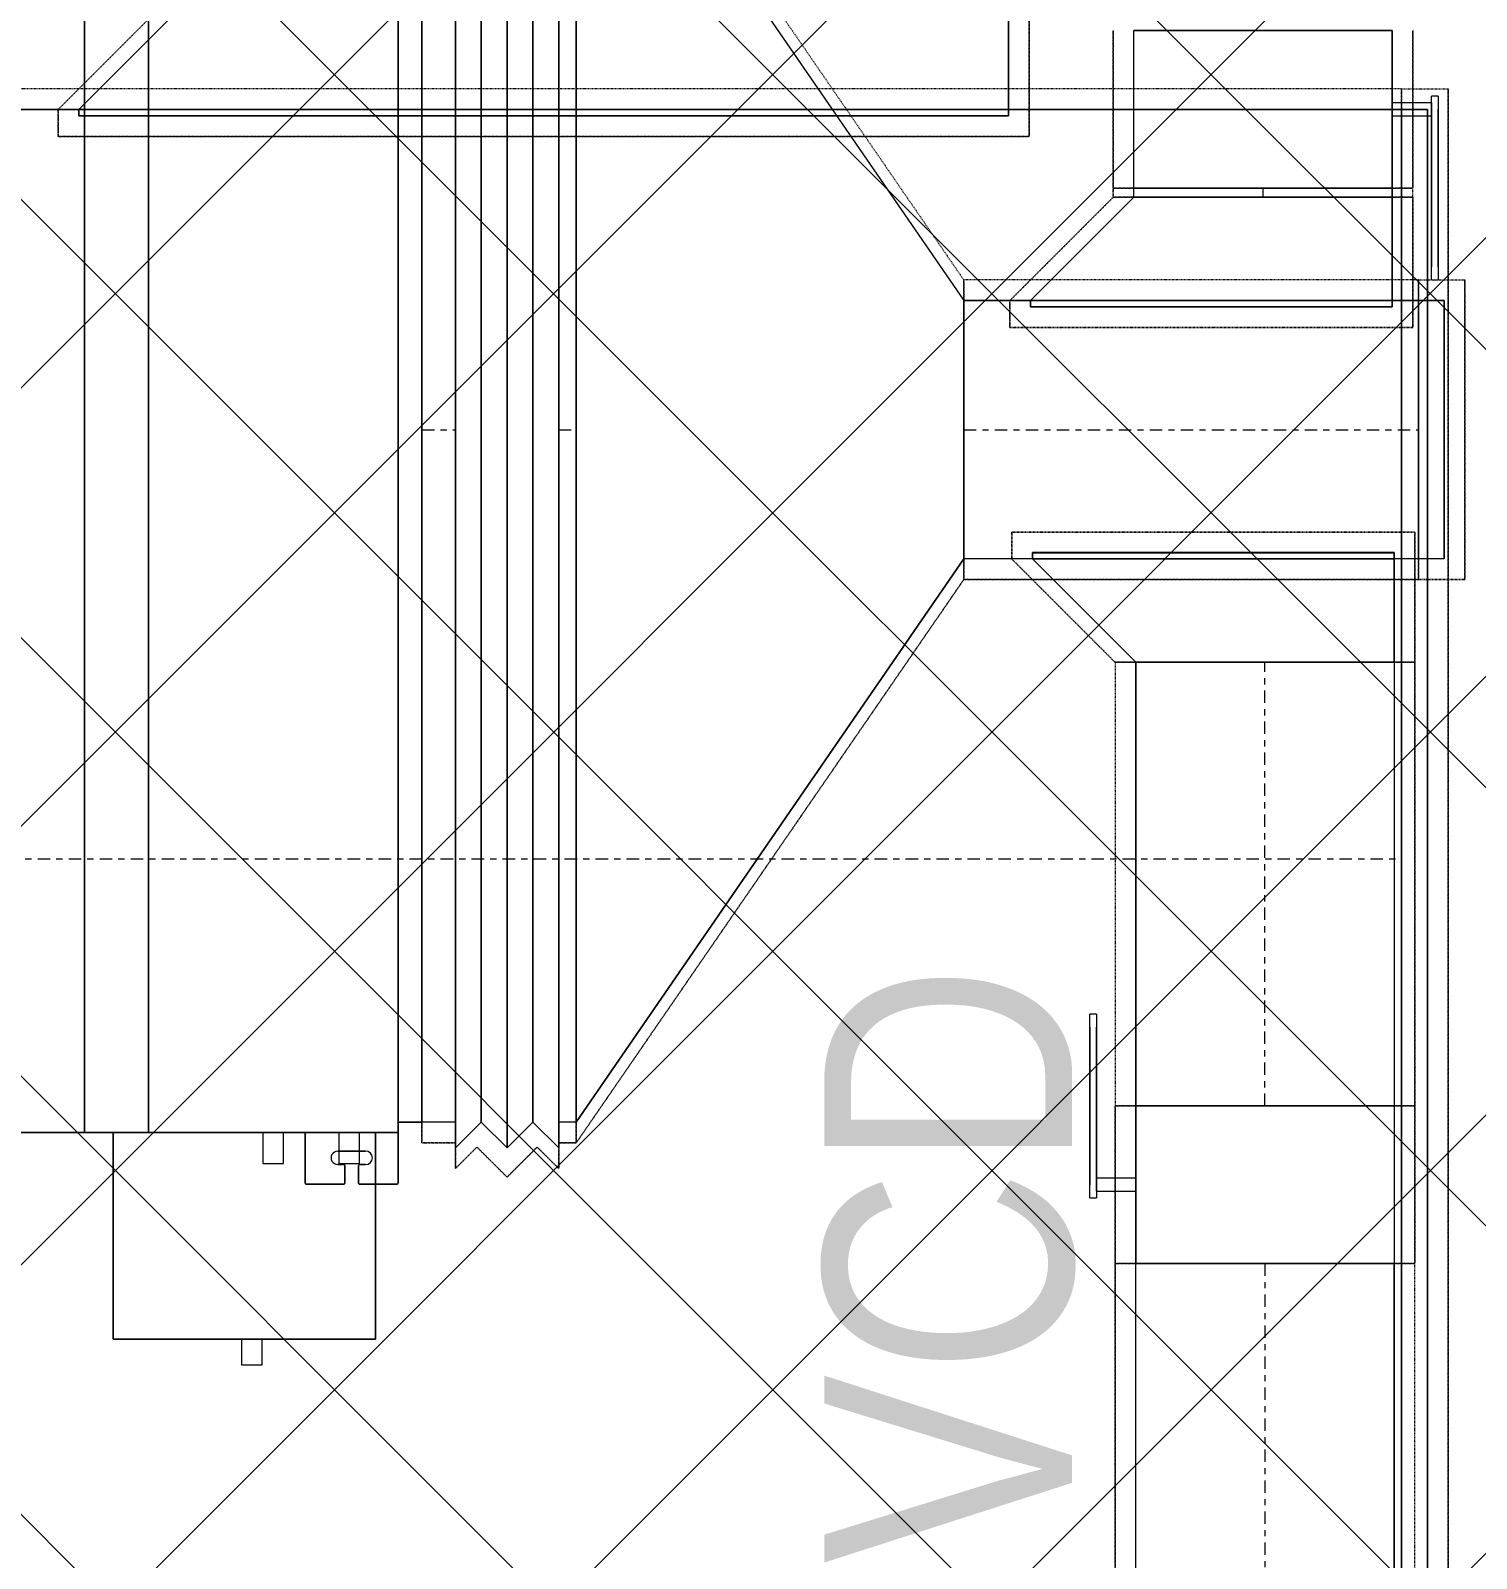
# Model space of a CAD drawing. Header units: inches. Extents: x -83664 to 20107, y -47222 to 19398.
# Drawn here: x -48442 to -47043, y -13470 to -11992 of the extents above; entities that cross this region are included whole.
import ezdxf

# ---------------------------------------------------------------- set-up
doc = ezdxf.new("R2010")
doc.units = ezdxf.units.IN
doc.header["$MEASUREMENT"] = 0
doc.linetypes.add('Center', pattern=[29.999999, 12, -6, 6, -6])
doc.linetypes.add('Hidden 0_50', pattern=[1.0584, 0.5292, -0.5292])
for name, color, linetype, lineweight in [('A-DETL-GENF', 7, 'Continuous', 9), ('G-ANNO-TEXT', 7, 'Continuous', 9), ('M-EQPM', 7, 'Continuous', 18), ('M-HVAC-DUCT-CNTR', 7, 'Center', 9)]:
    doc.layers.add(name, color=color, linetype=linetype, lineweight=lineweight)
doc.layers.add('M-HVAC-DUCT', color=7, linetype='Continuous', lineweight=9, true_color=0xffe97f)
doc.styles.add('Arial Narrow_21', font='ARIALN.TTF', dxfattribs={"height": 240})

# ---------------------------------------------------------------- blocks, each defined once
blk = doc.blocks.new('M_Rec Tap - Beveled - Standard-8295944-FIRST FLOOR AC CONDITIONING LAYOUT - PART A')
at = {"layer": 'M-HVAC-DUCT', "color": 6, "true_color": 0xff00ff}
for p, q in [((100, 400), (-6.096, 400)), ((-6.096, 400), (100, 400)), ((-6.096, 400), (-6.096, -500)), ((-6.096, -500), (-6.096, 400)), ((100, 400), (100, -400)), ((100, -400), (100, 400)), ((0, -500), (100, -400)), ((0, -500), (100, -400)), ((-6.096, -500), (0, -500)), ((0, -500), (-6.096, -500))]:
    blk.add_line(p, q, dxfattribs=at)
blk = doc.blocks.new('FCU-03-4R-M - FCU-1F-06-04 BB-8296097-FIRST FLOOR AC CONDITIONING LAYOUT - PART A')
at = {"layer": 'M-EQPM'}
for p, q in [((-680, 279), (-680, 24.5)), ((-680, 24.5), (-680, 279)), ((-680, 24.5), (-680, -279)), ((680, 24.5), (-680, 24.5)), ((-680, 24.5), (680, 24.5)), ((-680, -279), (-680, 24.5)), ((-680, 24.5), (680, 24.5)), ((680, 24.5), (-680, 24.5)), ((-680, -3.2), (-880, -3.2)), ((-880, -3.2), (-880, -257.2)), ((-880, -257.2), (-880, -3.2)), ((-880, -3.2), (-680, -3.2)), ((-680, -37.2), (-680, -3.2)), ((-680, -3.2), (-680, -37.2)), ((680, -37.2), (-680, -37.2)), ((-680, -37.2), (680, -37.2)), ((-880, -127.2), (-905, -127.2)), ((-905, -127.2), (-905, -147.2)), ((-905, -127.2), (-905, -147.2)), ((-880, -147.2), (-880, -127.2)), ((-880, -147.2), (-880, -127.2)), ((-905, -147.2), (-880, -147.2)), ((-680, -147.9), (-710, -147.9)), ((-710, -147.9), (-710, -167.9)), ((-710, -147.9), (-710, -167.9)), ((-680, -167.9), (-680, -147.9)), ((-680, -167.9), (-680, -147.9)), ((-710, -167.9), (-680, -167.9)), ((-730.1, -226.5), (-730.1, -190)), ((-730.1, -190), (-730.1, -226.5)), ((-729.1, -189), (-680.1, -189)), ((-680.1, -189), (-729.1, -189)), ((-680.1, -189), (-680.1, -279)), ((-680.1, -279), (-680.1, -189)), ((-711.1, -220.5), (-711.1, -226.5)), ((-711.1, -226.5), (-711.1, -220.5)), ((-680, -221.7), (-710, -221.7)), ((-710, -221.7), (-710, -241.7)), ((-710, -221.7), (-710, -241.7)), ((-698.1, -247.5), (-698.1, -220.5)), ((-698.1, -220.5), (-698.1, -247.5)), ((-680, -241.7), (-680, -221.7)), ((-680, -241.7), (-680, -221.7)), ((-712.1, -227.5), (-729.1, -227.5)), ((-729.1, -227.5), (-712.1, -227.5)), ((-730.1, -278), (-730.1, -241.5)), ((-730.1, -241.5), (-730.1, -278)), ((-729.1, -240.5), (-712.1, -240.5)), ((-712.1, -240.5), (-729.1, -240.5)), ((-711.1, -241.5), (-711.1, -247.5)), ((-711.1, -247.5), (-711.1, -241.5)), ((-710, -241.7), (-680, -241.7)), ((-880, -257.2), (-680, -257.2)), ((-680, -257.2), (-880, -257.2)), ((-680, -257.2), (-680, -279)), ((-680, -279), (-680, -257.2)), ((-680.1, -279), (-729.1, -279)), ((-729.1, -279), (-680.1, -279)), ((-680, -279), (680, -279)), ((680, -279), (-680, -279)), ((-680, -279), (680, -279)), ((680, -279), (-680, -279)), ((670, -279), (-670, -279)), ((-670, -279), (-670, -302)), ((-670, -302), (-670, -279)), ((-670, -279), (670, -279)), ((-670, -302), (670, -302)), ((670, -302), (-670, -302))]:
    blk.add_line(p, q, dxfattribs=at)
for centre, radius, start, end in [((-729.1, -190), 1, 90, 180), ((-729.1, -190), 1, 90, 180), ((-704.6, -220.5), 6.5, 360, 180), ((-704.6, -220.5), 6.5, 360, 180), ((-729.1, -226.5), 1, 180, 270), ((-729.1, -226.5), 1, 180, 270), ((-712.1, -226.5), 1, 270, 0), ((-712.1, -226.5), 1, 270, 0), ((-729.1, -241.5), 1, 90, 180), ((-729.1, -241.5), 1, 90, 180), ((-712.1, -241.5), 1, 0, 90), ((-712.1, -241.5), 1, 0, 90), ((-704.6, -247.5), 6.5, 180, 360), ((-704.6, -247.5), 6.5, 180, 360), ((-729.1, -278), 1, 180, 270), ((-729.1, -278), 1, 180, 270)]:
    blk.add_arc(centre, radius, start, end, dxfattribs=at)
blk = doc.blocks.new('REMC_M_FLEX CONNECTION_Type 2 - V_SAD-8296099-FIRST FLOOR AC CONDITIONING LAYOUT - PART A')
at = {"layer": 'M-HVAC-DUCT', "color": 30, "true_color": 0xff7f00}
for p, q in [((103425.7, 86689.1), (103425.7, 85299.1)), ((103425.7, 86689.1), (103450.7, 86664.1)), ((103450.7, 86664.1), (103425.7, 86689.1)), ((103425.7, 85299.1), (103425.7, 86689.1)), ((103450.7, 86664.1), (103475.7, 86689.1)), ((103475.7, 86689.1), (103450.7, 86664.1)), ((103475.7, 86689.1), (103475.7, 85299.1)), ((103475.7, 86689.1), (103500.7, 86664.1)), ((103500.7, 86664.1), (103475.7, 86689.1)), ((103475.7, 85299.1), (103475.7, 86689.1)), ((103475.7, 85299.1), (103475.7, 86689.1)), ((103475.7, 86689.1), (103475.7, 85299.1)), ((103500.7, 86664.1), (103525.7, 86689.1)), ((103525.7, 86689.1), (103500.7, 86664.1)), ((103525.7, 86689.1), (103525.7, 85299.1)), ((103525.7, 85299.1), (103525.7, 86689.1)), ((103450.7, 85324.1), (103450.7, 86664.1)), ((103450.7, 86664.1), (103450.7, 85324.1)), ((103450.7, 86664.1), (103450.7, 85324.1)), ((103450.7, 85324.1), (103450.7, 86664.1)), ((103500.7, 85324.1), (103500.7, 86664.1)), ((103500.7, 86664.1), (103500.7, 85324.1)), ((103500.7, 85324.1), (103500.7, 86664.1)), ((103500.7, 86664.1), (103500.7, 85324.1)), ((103450.7, 85324.1), (103425.7, 85299.1)), ((103450.7, 85324.1), (103425.7, 85299.1)), ((103475.7, 85299.1), (103450.7, 85324.1)), ((103475.7, 85299.1), (103450.7, 85324.1)), ((103500.7, 85324.1), (103475.7, 85299.1)), ((103500.7, 85324.1), (103475.7, 85299.1)), ((103500.7, 85324.1), (103525.7, 85299.1)), ((103500.7, 85324.1), (103525.7, 85299.1))]:
    blk.add_line(p, q, dxfattribs=at)
blk = doc.blocks.new('M_Rec Endcap - Standard-V94-FIRST FLOOR AC CONDITIONING LAYOUT - PART A')
at = {"layer": 'M-HVAC-DUCT', "color": 6, "true_color": 0xff00ff}
for p, q in [((0, 725), (0, -725)), ((0, -725), (0, 725)), ((0, 725), (25, 725)), ((25, 725), (0, 725)), ((25, 725), (25, -725)), ((25, -725), (25, 725)), ((25, -725), (0, -725)), ((25, -725), (0, -725))]:
    blk.add_line(p, q, dxfattribs=at)
blk = doc.blocks.new('M_Rec Transition - Length - Standard-8296105-FIRST FLOOR AC CONDITIONING LAYOUT - PART A')
at = {"layer": 'M-HVAC-DUCT', "color": 30, "true_color": 0xff7f00}
for p, q in [((0, 670), (0, -670)), ((0, 670), (375, 125)), ((0, 670), (375, 125)), ((0, -670), (0, 670)), ((375, -125), (375, 125)), ((375, 125), (375, -125)), ((0, -670), (375, -125)), ((375, -125), (0, -670))]:
    blk.add_line(p, q, dxfattribs=at)
blk = doc.blocks.new('M_Rec Tap - Beveled - Standard-8294883-FIRST FLOOR AC CONDITIONING LAYOUT - PART A')
at = {"layer": 'M-HVAC-DUCT', "color": 30, "true_color": 0xff7f00}
for p, q in [((100, 125), (-6.096, 125)), ((-6.096, 125), (100, 125)), ((-6.096, 125), (-6.096, -225)), ((-6.096, -225), (-6.096, 125)), ((100, 125), (100, -125)), ((100, -125), (100, 125)), ((0, -225), (100, -125)), ((0, -225), (100, -125)), ((-6.096, -225), (0, -225)), ((0, -225), (-6.096, -225))]:
    blk.add_line(p, q, dxfattribs=at)
blk = doc.blocks.new('M_Rec Tap - Beveled - Standard-7691679-FIRST FLOOR AC CONDITIONING LAYOUT - PART A')
at = {"layer": 'M-HVAC-DUCT', "color": 30, "true_color": 0xff7f00}
for p, q in [((0, 225), (-6.096, 225)), ((-6.096, -125), (-6.096, 225)), ((-6.096, 225), (-6.096, -125)), ((-6.096, 225), (0, 225)), ((100, 125), (0, 225)), ((100, 125), (0, 225)), ((100, 125), (100, -125)), ((100, -125), (100, 125)), ((-6.096, -125), (100, -125)), ((100, -125), (-6.096, -125))]:
    blk.add_line(p, q, dxfattribs=at)
blk = doc.blocks.new('M_Rec Endcap - Standard-7691577-FIRST FLOOR AC CONDITIONING LAYOUT - PART A')
at = {"layer": 'M-HVAC-DUCT', "color": 30, "true_color": 0xff7f00}
for p, q in [((0, 125), (0, -125)), ((0, -125), (0, 125)), ((0, 125), (25, 125)), ((25, 125), (0, 125)), ((25, 125), (25, -125)), ((25, -125), (25, 125)), ((25, -125), (0, -125)), ((25, -125), (0, -125))]:
    blk.add_line(p, q, dxfattribs=at)
blk = doc.blocks.new('TEMW-ME-DMP-Volume Control Damper - Standard-V99-FIRST FLOOR AC CONDITIONING LAYOUT - PART A')
at = {"layer": 'M-HVAC-DUCT', "color": 30, "true_color": 0xff7f00}
for p, q in [((-165.1, 163.1), (-165.1, 169.45)), ((-152.4, 169.45), (-165.1, 169.45)), ((-165.1, 163.1), (-152.4, 163.1)), ((0, 169.45), (-152.4, 169.45)), ((-152.4, 169.45), (0, 169.45)), ((0, 163.1), (-152.4, 163.1)), ((-152.4, 163.1), (0, 163.1)), ((-6.35, 125), (-6.35, 163.1)), ((6.35, 163.1), (-6.35, 163.1)), ((6.35, 163.1), (-6.35, 163.1)), ((12.7, 169.45), (0, 169.45)), ((0, 163.1), (12.7, 163.1)), ((6.35, 163.1), (6.35, 125)), ((12.7, 169.45), (12.7, 163.1)), ((-76.2, 125), (-76.2, -125)), ((-76.2, -125), (-76.2, 125)), ((76.2, 125), (-76.2, 125)), ((-76.2, 125), (76.2, 125)), ((-76.2, 125), (76.2, 125)), ((-6.35, 125), (6.35, 125)), ((-6.35, 125), (6.35, 125)), ((76.2, 125), (76.2, -125)), ((76.2, -125), (76.2, 125)), ((-76.2, -125), (76.2, -125)), ((-76.2, -125), (76.2, -125)), ((-76.2, -125), (76.2, -125))]:
    blk.add_line(p, q, dxfattribs=at)
blk = doc.blocks.new('TEMW-SMBZ-HO-BM-HVAC-00002_rvt-1-FIRST FLOOR AC CONDITIONING LAYOUT - PART A')
at = {"layer": 'M-HVAC-DUCT', "color": 30, "linetype": 'Hidden 0_50', "true_color": 0xff7f00}
for p, q in [((103425.7, 85279.1), (103425.7, 86709.1)), ((103425.7, 86709.1), (103425.7, 85279.1)), ((103525.7, 86709.1), (103525.7, 85279.1)), ((103525.7, 85279.1), (103525.7, 86709.1)), ((103393.3, 85304.1), (103393.3, 86684.1)), ((103393.3, 86684.1), (103393.3, 85304.1)), ((103425.7, 85304.1), (103425.7, 86684.1)), ((103425.7, 86684.1), (103425.7, 85304.1)), ((103525.7, 85304.1), (103525.7, 86684.1)), ((103525.7, 86684.1), (103525.7, 85304.1)), ((103542.7, 85304.1), (103542.7, 86684.1)), ((103542.7, 86684.1), (103542.7, 85304.1)), ((103542.7, 86684.1), (103542.7, 85304.1)), ((103542.7, 86684.1), (103917.7, 86139.1)), ((103542.7, 86684.1), (103917.7, 86139.1)), ((103542.7, 85304.1), (103542.7, 86684.1)), ((104062.3, 86380.4), (104062.3, 86228)), ((104062.3, 86228), (104062.3, 86380.4)), ((104352.3, 86228), (104352.3, 86380.4)), ((104352.3, 86380.4), (104352.3, 86228)), ((103962.3, 86119.1), (104062.3, 86219.1)), ((104062.3, 86219.1), (103962.3, 86119.1)), ((104062.3, 86228), (104352.3, 86228)), ((104352.3, 86228), (104062.3, 86228)), ((104062.3, 86228), (104062.3, 86219.1)), ((104062.3, 86219.1), (104062.3, 86228)), ((104062.3, 86228), (104352.3, 86228)), ((104352.3, 86228), (104062.3, 86228)), ((104062.3, 86219.1), (104352.3, 86219.1)), ((104352.3, 86219.1), (104062.3, 86219.1)), ((104062.3, 86219.1), (104352.3, 86219.1)), ((104352.3, 86219.1), (104062.3, 86219.1)), ((104352.3, 86219.1), (104352.3, 86228)), ((104352.3, 86219.1), (104352.3, 86228)), ((104352.3, 86219.1), (104352.3, 86093)), ((104352.3, 86093), (104352.3, 86219.1)), ((103917.7, 85849.1), (103917.7, 86139.1)), ((103917.7, 86139.1), (103917.7, 85849.1)), ((104357.7, 86139.1), (103917.7, 86139.1)), ((104357.7, 86139.1), (103917.7, 86139.1)), ((103917.7, 85849.1), (103917.7, 86139.1)), ((103917.7, 86139.1), (103917.7, 85849.1)), ((104357.7, 85849.1), (104357.7, 86139.1)), ((104357.7, 86139.1), (104357.7, 85849.1)), ((104357.7, 85849.1), (104357.7, 86139.1)), ((104357.7, 86139.1), (104357.7, 85849.1)), ((104357.7, 86139.1), (104402.7, 86139.1)), ((104357.7, 86139.1), (104402.7, 86139.1)), ((104402.7, 85849.1), (104402.7, 86139.1)), ((104402.7, 86139.1), (104402.7, 85849.1)), ((103962.3, 86093), (103962.3, 86119.1)), ((103962.3, 86119.1), (103962.3, 86093)), ((104352.3, 86093), (103962.3, 86093)), ((103962.3, 86093), (104352.3, 86093)), ((103964.1, 85869.1), (103964.1, 85895.1)), ((103964.1, 85895.1), (104354.1, 85895.1)), ((104354.1, 85895.1), (103964.1, 85895.1)), ((103964.1, 85895.1), (103964.1, 85869.1)), ((104354.1, 85895.1), (104354.1, 85769.1)), ((104354.1, 85769.1), (104354.1, 85895.1)), ((104064.1, 85769.1), (103964.1, 85869.1)), ((103964.1, 85869.1), (104064.1, 85769.1)), ((103542.7, 85304.1), (103917.7, 85849.1)), ((103917.7, 85849.1), (103542.7, 85304.1)), ((103917.7, 85849.1), (104357.7, 85849.1)), ((104357.7, 85849.1), (103917.7, 85849.1)), ((104402.7, 85849.1), (104357.7, 85849.1)), ((104357.7, 85849.1), (104402.7, 85849.1)), ((104354.1, 85769.1), (104064.1, 85769.1)), ((104064.1, 85769.1), (104354.1, 85769.1)), ((104064.1, 85769.1), (104064.1, 85339.7)), ((104064.1, 85769.1), (104064.1, 85339.7)), ((104354.1, 85769.1), (104064.1, 85769.1)), ((104064.1, 85769.1), (104354.1, 85769.1)), ((104354.1, 85339.7), (104354.1, 85769.1)), ((104354.1, 85769.1), (104354.1, 85339.7)), ((104354.1, 85339.7), (104064.1, 85339.7)), ((104064.1, 85339.7), (104354.1, 85339.7)), ((104354.1, 85339.7), (104064.1, 85339.7)), ((104064.1, 85339.7), (104064.1, 85187.3)), ((104064.1, 85187.3), (104064.1, 85339.7)), ((104064.1, 85339.7), (104354.1, 85339.7)), ((104354.1, 85187.3), (104354.1, 85339.7)), ((104354.1, 85339.7), (104354.1, 85187.3)), ((103393.3, 85304.1), (103425.7, 85304.1)), ((103425.7, 85304.1), (103393.3, 85304.1)), ((103525.7, 85304.1), (103542.7, 85304.1)), ((103542.7, 85304.1), (103525.7, 85304.1)), ((103446.5, 85299.9), (103425.7, 85279.1)), ((103425.7, 85279.1), (103446.5, 85299.9)), ((103475.7, 85270.8), (103446.5, 85299.9)), ((103446.5, 85299.9), (103475.7, 85270.8)), ((103504.8, 85299.9), (103475.7, 85270.8)), ((103475.7, 85270.8), (103504.8, 85299.9)), ((103525.7, 85279.1), (103504.8, 85299.9)), ((103504.8, 85299.9), (103525.7, 85279.1)), ((104064.1, 85187.3), (104354.1, 85187.3)), ((104354.1, 85187.3), (104064.1, 85187.3)), ((104064.1, 85187.3), (104354.1, 85187.3)), ((104354.1, 85187.3), (104064.1, 85187.3)), ((104064.1, 85187.3), (104064.1, 83378.4)), ((104064.1, 83378.4), (104064.1, 85187.3)), ((104354.1, 83378.4), (104354.1, 85187.3)), ((104354.1, 83378.4), (104354.1, 85187.3))]:
    blk.add_line(p, q, dxfattribs=at)
at = {"layer": 'M-HVAC-DUCT', "color": 30, "true_color": 0xff7f00}
for p, q in [((103393.3, 86664.1), (103393.3, 85324.1)), ((103393.3, 85324.1), (103393.3, 86664.1)), ((103425.7, 86664.1), (103425.7, 85324.1)), ((103425.7, 85324.1), (103425.7, 86664.1)), ((103525.7, 86664.1), (103525.7, 85324.1)), ((103525.7, 85324.1), (103525.7, 86664.1)), ((103542.7, 86664.1), (103542.7, 85324.1)), ((103542.7, 85324.1), (103542.7, 86664.1)), ((104332.3, 86228), (104082.3, 86228)), ((104082.3, 86228), (104332.3, 86228)), ((104082.3, 86219.1), (104082.3, 86228)), ((104082.3, 86219.1), (104082.3, 86228)), ((104332.3, 86219.1), (104082.3, 86219.1)), ((104082.3, 86219.1), (104332.3, 86219.1)), ((104332.3, 86228), (104332.3, 86219.1)), ((104332.3, 86219.1), (104332.3, 86228)), ((103917.7, 86119.1), (103917.7, 85869.1)), ((103917.7, 85869.1), (103917.7, 86119.1)), ((103917.7, 86119.1), (104357.7, 86119.1)), ((104357.7, 86119.1), (103917.7, 86119.1)), ((103982.3, 86113), (103982.3, 86119.1)), ((104332.3, 86119.1), (103982.3, 86119.1)), ((103982.3, 86119.1), (104332.3, 86119.1)), ((103982.3, 86119.1), (103982.3, 86113)), ((104332.3, 86119.1), (104332.3, 86113)), ((104332.3, 86113), (104332.3, 86119.1)), ((104357.7, 86119.1), (104357.7, 85869.1)), ((104357.7, 85869.1), (104357.7, 86119.1)), ((104332.3, 86113), (103982.3, 86113)), ((103982.3, 86113), (104332.3, 86113)), ((104357.7, 85869.1), (103917.7, 85869.1)), ((104357.7, 85869.1), (103917.7, 85869.1)), ((103984.1, 85869.1), (103984.1, 85875.1)), ((103984.1, 85875.1), (104334.1, 85875.1)), ((104334.1, 85875.1), (103984.1, 85875.1)), ((103984.1, 85875.1), (103984.1, 85869.1)), ((103984.1, 85869.1), (104334.1, 85869.1)), ((103984.1, 85869.1), (104334.1, 85869.1)), ((104334.1, 85875.1), (104334.1, 85869.1)), ((104334.1, 85869.1), (104334.1, 85875.1)), ((104084.1, 85769.1), (104334.1, 85769.1)), ((104334.1, 85769.1), (104084.1, 85769.1)), ((104084.1, 85339.7), (104084.1, 85769.1)), ((104084.1, 85769.1), (104084.1, 85339.7)), ((104334.1, 85769.1), (104334.1, 85339.7)), ((104334.1, 85769.1), (104334.1, 85339.7)), ((104084.1, 85339.7), (104334.1, 85339.7)), ((104334.1, 85339.7), (104084.1, 85339.7)), ((103425.7, 85324.1), (103393.3, 85324.1)), ((103425.7, 85324.1), (103393.3, 85324.1)), ((103542.7, 85324.1), (103525.7, 85324.1)), ((103542.7, 85324.1), (103525.7, 85324.1)), ((104334.1, 85187.3), (104084.1, 85187.3)), ((104084.1, 85187.3), (104334.1, 85187.3)), ((104084.1, 83378.4), (104084.1, 85187.3)), ((104084.1, 83378.4), (104084.1, 85187.3)), ((104334.1, 85187.3), (104334.1, 83378.4)), ((104334.1, 83378.4), (104334.1, 85187.3))]:
    blk.add_line(p, q, dxfattribs=at)
at = {"layer": 'M-HVAC-DUCT', "color": 6, "linetype": 'Hidden 0_50', "true_color": 0xff00ff}
for p, q in [((103041.1, 86303.9), (103141.1, 86403.9)), ((103141.1, 86403.9), (103041.1, 86303.9)), ((103981.1, 86403.9), (103981.1, 86277.8)), ((103981.1, 86277.8), (103981.1, 86403.9)), ((104341.5, 86323.9), (100591.4, 86323.9)), ((104341.5, 86323.9), (100591.4, 86323.9)), ((104341.5, 84833.9), (104341.5, 86323.9)), ((104341.5, 86323.9), (104341.5, 84833.9)), ((104341.5, 86323.9), (104386.5, 86323.9)), ((104341.5, 86323.9), (104386.5, 86323.9)), ((104341.5, 84833.9), (104341.5, 86323.9)), ((104341.5, 86323.9), (104341.5, 84833.9)), ((104386.5, 84833.9), (104386.5, 86323.9)), ((104386.5, 86323.9), (104386.5, 84833.9)), ((103041.1, 86277.8), (103041.1, 86303.9)), ((103041.1, 86303.9), (103041.1, 86277.8)), ((103981.1, 86277.8), (103041.1, 86277.8)), ((103041.1, 86277.8), (103981.1, 86277.8))]:
    blk.add_line(p, q, dxfattribs=at)
at = {"layer": 'M-HVAC-DUCT', "color": 6, "true_color": 0xff00ff}
for p, q in [((100591.4, 86303.9), (104341.5, 86303.9)), ((104341.5, 86303.9), (100591.4, 86303.9)), ((103061.1, 86297.8), (103061.1, 86303.9)), ((103961.1, 86303.9), (103061.1, 86303.9)), ((103061.1, 86303.9), (103961.1, 86303.9)), ((103061.1, 86303.9), (103061.1, 86297.8)), ((103961.1, 86297.8), (103061.1, 86297.8)), ((103061.1, 86297.8), (103961.1, 86297.8)), ((103961.1, 86303.9), (103961.1, 86297.8)), ((103961.1, 86297.8), (103961.1, 86303.9)), ((104341.5, 86303.9), (104341.5, 84853.9)), ((104341.5, 84853.9), (104341.5, 86303.9))]:
    blk.add_line(p, q, dxfattribs=at)
at = {"layer": 'M-HVAC-DUCT-CNTR', "color": 30, "true_color": 0xff7f00}
for p, q in [((104207.3, 86228), (104207.3, 86219.1)), ((103393.3, 85994.1), (103425.7, 85994.1)), ((103525.7, 85994.1), (103542.7, 85994.1)), ((103917.7, 85994.1), (104357.7, 85994.1)), ((104209.1, 85339.7), (104209.1, 85769.1)), ((104209.1, 85187.3), (104209.1, 83378.4))]:
    blk.add_line(p, q, dxfattribs=at)
at = {"layer": 'M-HVAC-DUCT-CNTR', "color": 6, "true_color": 0xff00ff}
blk.add_line((100591.4, 85578.9), (104341.5, 85578.9), dxfattribs=at)
at = {"layer": 'M-EQPM', "color": 6, "linetype": 'Hidden 0_50', "lineweight": 9, "true_color": 0xff00ff, "rotation": 89.99999999999999}
blk.add_blockref('FCU-03-4R-M - FCU-1F-06-04 BB-8296097-FIRST FLOOR AC CONDITIONING LAYOUT - PART A', (103091.3, 85994.1), dxfattribs=at)
at = {"layer": 'M-HVAC-DUCT', "color": 6, "linetype": 'Hidden 0_50', "lineweight": 9, "true_color": 0xff00ff}
for name, p in [('REMC_M_FLEX CONNECTION_Type 2 - V_SAD-8296099-FIRST FLOOR AC CONDITIONING LAYOUT - PART A', (0, 0)), ('M_Rec Transition - Length - Standard-8296105-FIRST FLOOR AC CONDITIONING LAYOUT - PART A', (103542.7, 85994.1)), ('M_Rec Endcap - Standard-V94-FIRST FLOOR AC CONDITIONING LAYOUT - PART A', (104341.5, 85578.9)), ('M_Rec Endcap - Standard-7691577-FIRST FLOOR AC CONDITIONING LAYOUT - PART A', (104357.7, 85994.1))]:
    blk.add_blockref(name, p, dxfattribs=at)
at = {"layer": 'M-HVAC-DUCT', "color": 6, "linetype": 'Hidden 0_50', "lineweight": 9, "true_color": 0xff00ff, "extrusion": (0, 0, -1)}
for name, p, rotation in [('M_Rec Tap - Beveled - Standard-8295944-FIRST FLOOR AC CONDITIONING LAYOUT - PART A', (-103561.1, 86303.9), 90), ('TEMW-ME-DMP-Volume Control Damper - Standard-V99-FIRST FLOOR AC CONDITIONING LAYOUT - PART A', (-104207.3, 86304.2), 90), ('M_Rec Tap - Beveled - Standard-8294883-FIRST FLOOR AC CONDITIONING LAYOUT - PART A', (-104207.3, 86119.1), 90), ('M_Rec Tap - Beveled - Standard-7691679-FIRST FLOOR AC CONDITIONING LAYOUT - PART A', (-104209.1, 85869.1), 270), ('TEMW-ME-DMP-Volume Control Damper - Standard-V99-FIRST FLOOR AC CONDITIONING LAYOUT - PART A', (-104209.1, 85263.5), 270)]:
    blk.add_blockref(name, p, dxfattribs=dict(at, rotation=rotation))
blk = doc.blocks.new('FCU-03-4R-M - FCU-1F-06-04 BB-V276-FIRST FLOOR AC CONDITIONING LAYOUT - PART A')
at = {"layer": 'M-EQPM'}
for p, q in [((-680, 279), (-680, 24.5)), ((-680, 24.5), (-680, 279)), ((-680, 24.5), (-680, -279)), ((680, 24.5), (-680, 24.5)), ((-680, 24.5), (680, 24.5)), ((-680, -279), (-680, 24.5)), ((-680, 24.5), (680, 24.5)), ((680, 24.5), (-680, 24.5)), ((-680, -3.2), (-880, -3.2)), ((-880, -3.2), (-880, -257.2)), ((-880, -257.2), (-880, -3.2)), ((-880, -3.2), (-680, -3.2)), ((-680, -37.2), (-680, -3.2)), ((-680, -3.2), (-680, -37.2)), ((680, -37.2), (-680, -37.2)), ((-680, -37.2), (680, -37.2)), ((-880, -127.2), (-905, -127.2)), ((-905, -127.2), (-905, -147.2)), ((-905, -127.2), (-905, -147.2)), ((-880, -147.2), (-880, -127.2)), ((-880, -147.2), (-880, -127.2)), ((-905, -147.2), (-880, -147.2)), ((-680, -147.9), (-710, -147.9)), ((-710, -147.9), (-710, -167.9)), ((-710, -147.9), (-710, -167.9)), ((-680, -167.9), (-680, -147.9)), ((-680, -167.9), (-680, -147.9)), ((-710, -167.9), (-680, -167.9)), ((-730.1, -226.5), (-730.1, -190)), ((-730.1, -190), (-730.1, -226.5)), ((-729.1, -189), (-680.1, -189)), ((-680.1, -189), (-729.1, -189)), ((-680.1, -189), (-680.1, -279)), ((-680.1, -279), (-680.1, -189)), ((-711.1, -220.5), (-711.1, -226.5)), ((-711.1, -226.5), (-711.1, -220.5)), ((-680, -221.7), (-710, -221.7)), ((-710, -221.7), (-710, -241.7)), ((-710, -221.7), (-710, -241.7)), ((-698.1, -247.5), (-698.1, -220.5)), ((-698.1, -220.5), (-698.1, -247.5)), ((-680, -241.7), (-680, -221.7)), ((-680, -241.7), (-680, -221.7)), ((-712.1, -227.5), (-729.1, -227.5)), ((-729.1, -227.5), (-712.1, -227.5)), ((-730.1, -278), (-730.1, -241.5)), ((-730.1, -241.5), (-730.1, -278)), ((-729.1, -240.5), (-712.1, -240.5)), ((-712.1, -240.5), (-729.1, -240.5)), ((-711.1, -241.5), (-711.1, -247.5)), ((-711.1, -247.5), (-711.1, -241.5)), ((-710, -241.7), (-680, -241.7)), ((-880, -257.2), (-680, -257.2)), ((-680, -257.2), (-880, -257.2)), ((-680, -257.2), (-680, -279)), ((-680, -279), (-680, -257.2)), ((-680.1, -279), (-729.1, -279)), ((-729.1, -279), (-680.1, -279)), ((-680, -279), (680, -279)), ((680, -279), (-680, -279)), ((-680, -279), (680, -279)), ((680, -279), (-680, -279)), ((670, -279), (-670, -279)), ((-670, -279), (-670, -302)), ((-670, -302), (-670, -279)), ((-670, -279), (670, -279)), ((-670, -302), (670, -302)), ((670, -302), (-670, -302))]:
    blk.add_line(p, q, dxfattribs=at)
for centre, radius, start, end in [((-729.1, -190), 1, 90, 180), ((-729.1, -190), 1, 90, 180), ((-704.6, -220.5), 6.5, 360, 180), ((-704.6, -220.5), 6.5, 360, 180), ((-729.1, -226.5), 1, 180, 270), ((-729.1, -226.5), 1, 180, 270), ((-712.1, -226.5), 1, 270, 0), ((-712.1, -226.5), 1, 270, 0), ((-729.1, -241.5), 1, 90, 180), ((-729.1, -241.5), 1, 90, 180), ((-712.1, -241.5), 1, 0, 90), ((-712.1, -241.5), 1, 0, 90), ((-704.6, -247.5), 6.5, 180, 360), ((-704.6, -247.5), 6.5, 180, 360), ((-729.1, -278), 1, 180, 270), ((-729.1, -278), 1, 180, 270)]:
    blk.add_arc(centre, radius, start, end, dxfattribs=at)
blk = doc.blocks.new('TEMW-SMBZ-HO-BM-HVAC-00002_rvt-2-FIRST FLOOR AC CONDITIONING LAYOUT - PART A')
at = {"layer": 'M-HVAC-DUCT', "color": 30, "linetype": 'Hidden 0_50', "true_color": 0xff7f00}
for p, q in [((103425.7, 85279.1), (103425.7, 86709.1)), ((103425.7, 86709.1), (103425.7, 85279.1)), ((103525.7, 86709.1), (103525.7, 85279.1)), ((103525.7, 85279.1), (103525.7, 86709.1)), ((103393.3, 85304.1), (103393.3, 86684.1)), ((103393.3, 86684.1), (103393.3, 85304.1)), ((103425.7, 85304.1), (103425.7, 86684.1)), ((103425.7, 86684.1), (103425.7, 85304.1)), ((103525.7, 85304.1), (103525.7, 86684.1)), ((103525.7, 86684.1), (103525.7, 85304.1)), ((103542.7, 85304.1), (103542.7, 86684.1)), ((103542.7, 86684.1), (103542.7, 85304.1)), ((103542.7, 86684.1), (103542.7, 85304.1)), ((103542.7, 86684.1), (103917.7, 86139.1)), ((103542.7, 86684.1), (103917.7, 86139.1)), ((103542.7, 85304.1), (103542.7, 86684.1)), ((104062.3, 86380.4), (104062.3, 86228)), ((104062.3, 86228), (104062.3, 86380.4)), ((104352.3, 86228), (104352.3, 86380.4)), ((104352.3, 86380.4), (104352.3, 86228)), ((103962.3, 86119.1), (104062.3, 86219.1)), ((104062.3, 86219.1), (103962.3, 86119.1)), ((104062.3, 86228), (104352.3, 86228)), ((104352.3, 86228), (104062.3, 86228)), ((104062.3, 86228), (104062.3, 86219.1)), ((104062.3, 86219.1), (104062.3, 86228)), ((104062.3, 86228), (104352.3, 86228)), ((104352.3, 86228), (104062.3, 86228)), ((104062.3, 86219.1), (104352.3, 86219.1)), ((104352.3, 86219.1), (104062.3, 86219.1)), ((104062.3, 86219.1), (104352.3, 86219.1)), ((104352.3, 86219.1), (104062.3, 86219.1)), ((104352.3, 86219.1), (104352.3, 86228)), ((104352.3, 86219.1), (104352.3, 86228)), ((104352.3, 86219.1), (104352.3, 86093)), ((104352.3, 86093), (104352.3, 86219.1)), ((103917.7, 85849.1), (103917.7, 86139.1)), ((103917.7, 86139.1), (103917.7, 85849.1)), ((104357.7, 86139.1), (103917.7, 86139.1)), ((104357.7, 86139.1), (103917.7, 86139.1)), ((103917.7, 85849.1), (103917.7, 86139.1)), ((103917.7, 86139.1), (103917.7, 85849.1)), ((104357.7, 85849.1), (104357.7, 86139.1)), ((104357.7, 86139.1), (104357.7, 85849.1)), ((104357.7, 85849.1), (104357.7, 86139.1)), ((104357.7, 86139.1), (104357.7, 85849.1)), ((104357.7, 86139.1), (104402.7, 86139.1)), ((104357.7, 86139.1), (104402.7, 86139.1)), ((104402.7, 85849.1), (104402.7, 86139.1)), ((104402.7, 86139.1), (104402.7, 85849.1)), ((103962.3, 86093), (103962.3, 86119.1)), ((103962.3, 86119.1), (103962.3, 86093)), ((104352.3, 86093), (103962.3, 86093)), ((103962.3, 86093), (104352.3, 86093)), ((103964.1, 85869.1), (103964.1, 85895.1)), ((103964.1, 85895.1), (104354.1, 85895.1)), ((104354.1, 85895.1), (103964.1, 85895.1)), ((103964.1, 85895.1), (103964.1, 85869.1)), ((104354.1, 85895.1), (104354.1, 85769.1)), ((104354.1, 85769.1), (104354.1, 85895.1)), ((104064.1, 85769.1), (103964.1, 85869.1)), ((103964.1, 85869.1), (104064.1, 85769.1)), ((103542.7, 85304.1), (103917.7, 85849.1)), ((103917.7, 85849.1), (103542.7, 85304.1)), ((103917.7, 85849.1), (104357.7, 85849.1)), ((104357.7, 85849.1), (103917.7, 85849.1)), ((104402.7, 85849.1), (104357.7, 85849.1)), ((104357.7, 85849.1), (104402.7, 85849.1)), ((104354.1, 85769.1), (104064.1, 85769.1)), ((104064.1, 85769.1), (104354.1, 85769.1)), ((104064.1, 85769.1), (104064.1, 85339.7)), ((104064.1, 85769.1), (104064.1, 85339.7)), ((104354.1, 85769.1), (104064.1, 85769.1)), ((104064.1, 85769.1), (104354.1, 85769.1)), ((104354.1, 85339.7), (104354.1, 85769.1)), ((104354.1, 85769.1), (104354.1, 85339.7)), ((104354.1, 85339.7), (104064.1, 85339.7)), ((104064.1, 85339.7), (104354.1, 85339.7)), ((104354.1, 85339.7), (104064.1, 85339.7)), ((104064.1, 85339.7), (104064.1, 85187.3)), ((104064.1, 85187.3), (104064.1, 85339.7)), ((104064.1, 85339.7), (104354.1, 85339.7)), ((104354.1, 85187.3), (104354.1, 85339.7)), ((104354.1, 85339.7), (104354.1, 85187.3)), ((103393.3, 85304.1), (103425.7, 85304.1)), ((103425.7, 85304.1), (103393.3, 85304.1)), ((103525.7, 85304.1), (103542.7, 85304.1)), ((103542.7, 85304.1), (103525.7, 85304.1)), ((103446.5, 85299.9), (103425.7, 85279.1)), ((103425.7, 85279.1), (103446.5, 85299.9)), ((103475.7, 85270.8), (103446.5, 85299.9)), ((103446.5, 85299.9), (103475.7, 85270.8)), ((103504.8, 85299.9), (103475.7, 85270.8)), ((103475.7, 85270.8), (103504.8, 85299.9)), ((103525.7, 85279.1), (103504.8, 85299.9)), ((103504.8, 85299.9), (103525.7, 85279.1)), ((104064.1, 85187.3), (104354.1, 85187.3)), ((104354.1, 85187.3), (104064.1, 85187.3)), ((104064.1, 85187.3), (104354.1, 85187.3)), ((104354.1, 85187.3), (104064.1, 85187.3)), ((104064.1, 85187.3), (104064.1, 83378.4)), ((104064.1, 83378.4), (104064.1, 85187.3)), ((104354.1, 83378.4), (104354.1, 85187.3)), ((104354.1, 83378.4), (104354.1, 85187.3))]:
    blk.add_line(p, q, dxfattribs=at)
at = {"layer": 'M-HVAC-DUCT', "color": 30, "true_color": 0xff7f00}
for p, q in [((103393.3, 86664.1), (103393.3, 85324.1)), ((103393.3, 85324.1), (103393.3, 86664.1)), ((103425.7, 86664.1), (103425.7, 85324.1)), ((103425.7, 85324.1), (103425.7, 86664.1)), ((103525.7, 86664.1), (103525.7, 85324.1)), ((103525.7, 85324.1), (103525.7, 86664.1)), ((103542.7, 86664.1), (103542.7, 85324.1)), ((103542.7, 85324.1), (103542.7, 86664.1)), ((104332.3, 86228), (104082.3, 86228)), ((104082.3, 86228), (104332.3, 86228)), ((104082.3, 86219.1), (104082.3, 86228)), ((104082.3, 86219.1), (104082.3, 86228)), ((104332.3, 86219.1), (104082.3, 86219.1)), ((104082.3, 86219.1), (104332.3, 86219.1)), ((104332.3, 86228), (104332.3, 86219.1)), ((104332.3, 86219.1), (104332.3, 86228)), ((103917.7, 86119.1), (103917.7, 85869.1)), ((103917.7, 85869.1), (103917.7, 86119.1)), ((103917.7, 86119.1), (104357.7, 86119.1)), ((104357.7, 86119.1), (103917.7, 86119.1)), ((103982.3, 86113), (103982.3, 86119.1)), ((104332.3, 86119.1), (103982.3, 86119.1)), ((103982.3, 86119.1), (104332.3, 86119.1)), ((103982.3, 86119.1), (103982.3, 86113)), ((104332.3, 86119.1), (104332.3, 86113)), ((104332.3, 86113), (104332.3, 86119.1)), ((104357.7, 86119.1), (104357.7, 85869.1)), ((104357.7, 85869.1), (104357.7, 86119.1)), ((104332.3, 86113), (103982.3, 86113)), ((103982.3, 86113), (104332.3, 86113)), ((104357.7, 85869.1), (103917.7, 85869.1)), ((104357.7, 85869.1), (103917.7, 85869.1)), ((103984.1, 85869.1), (103984.1, 85875.1)), ((103984.1, 85875.1), (104334.1, 85875.1)), ((104334.1, 85875.1), (103984.1, 85875.1)), ((103984.1, 85875.1), (103984.1, 85869.1)), ((103984.1, 85869.1), (104334.1, 85869.1)), ((103984.1, 85869.1), (104334.1, 85869.1)), ((104334.1, 85875.1), (104334.1, 85869.1)), ((104334.1, 85869.1), (104334.1, 85875.1)), ((104084.1, 85769.1), (104334.1, 85769.1)), ((104334.1, 85769.1), (104084.1, 85769.1)), ((104084.1, 85339.7), (104084.1, 85769.1)), ((104084.1, 85769.1), (104084.1, 85339.7)), ((104334.1, 85769.1), (104334.1, 85339.7)), ((104334.1, 85769.1), (104334.1, 85339.7)), ((104084.1, 85339.7), (104334.1, 85339.7)), ((104334.1, 85339.7), (104084.1, 85339.7)), ((103425.7, 85324.1), (103393.3, 85324.1)), ((103425.7, 85324.1), (103393.3, 85324.1)), ((103542.7, 85324.1), (103525.7, 85324.1)), ((103542.7, 85324.1), (103525.7, 85324.1)), ((104334.1, 85187.3), (104084.1, 85187.3)), ((104084.1, 85187.3), (104334.1, 85187.3)), ((104084.1, 83378.4), (104084.1, 85187.3)), ((104084.1, 83378.4), (104084.1, 85187.3)), ((104334.1, 85187.3), (104334.1, 83378.4)), ((104334.1, 83378.4), (104334.1, 85187.3))]:
    blk.add_line(p, q, dxfattribs=at)
at = {"layer": 'M-HVAC-DUCT', "color": 6, "linetype": 'Hidden 0_50', "true_color": 0xff00ff}
for p, q in [((103041.1, 86303.9), (103141.1, 86403.9)), ((103141.1, 86403.9), (103041.1, 86303.9)), ((103981.1, 86403.9), (103981.1, 86277.8)), ((103981.1, 86277.8), (103981.1, 86403.9)), ((104341.5, 86323.9), (100591.4, 86323.9)), ((104341.5, 86323.9), (100591.4, 86323.9)), ((104341.5, 84833.9), (104341.5, 86323.9)), ((104341.5, 86323.9), (104341.5, 84833.9)), ((104341.5, 86323.9), (104386.5, 86323.9)), ((104341.5, 86323.9), (104386.5, 86323.9)), ((104341.5, 84833.9), (104341.5, 86323.9)), ((104341.5, 86323.9), (104341.5, 84833.9)), ((104386.5, 84833.9), (104386.5, 86323.9)), ((104386.5, 86323.9), (104386.5, 84833.9)), ((103041.1, 86277.8), (103041.1, 86303.9)), ((103041.1, 86303.9), (103041.1, 86277.8)), ((103981.1, 86277.8), (103041.1, 86277.8)), ((103041.1, 86277.8), (103981.1, 86277.8))]:
    blk.add_line(p, q, dxfattribs=at)
at = {"layer": 'M-HVAC-DUCT', "color": 6, "true_color": 0xff00ff}
for p, q in [((100591.4, 86303.9), (104341.5, 86303.9)), ((104341.5, 86303.9), (100591.4, 86303.9)), ((103061.1, 86297.8), (103061.1, 86303.9)), ((103961.1, 86303.9), (103061.1, 86303.9)), ((103061.1, 86303.9), (103961.1, 86303.9)), ((103061.1, 86303.9), (103061.1, 86297.8)), ((103961.1, 86297.8), (103061.1, 86297.8)), ((103061.1, 86297.8), (103961.1, 86297.8)), ((103961.1, 86303.9), (103961.1, 86297.8)), ((103961.1, 86297.8), (103961.1, 86303.9)), ((104341.5, 86303.9), (104341.5, 84853.9)), ((104341.5, 84853.9), (104341.5, 86303.9))]:
    blk.add_line(p, q, dxfattribs=at)
at = {"layer": 'M-HVAC-DUCT-CNTR', "color": 30, "true_color": 0xff7f00}
for p, q in [((104207.3, 86228), (104207.3, 86219.1)), ((103393.3, 85994.1), (103425.7, 85994.1)), ((103525.7, 85994.1), (103542.7, 85994.1)), ((103917.7, 85994.1), (104357.7, 85994.1)), ((104209.1, 85339.7), (104209.1, 85769.1)), ((104209.1, 85187.3), (104209.1, 83378.4))]:
    blk.add_line(p, q, dxfattribs=at)
at = {"layer": 'M-HVAC-DUCT-CNTR', "color": 6, "true_color": 0xff00ff}
blk.add_line((100591.4, 85578.9), (104341.5, 85578.9), dxfattribs=at)
at = {"layer": 'M-EQPM', "color": 6, "linetype": 'Hidden 0_50', "lineweight": 9, "true_color": 0xff00ff, "rotation": 89.99999999999999}
blk.add_blockref('FCU-03-4R-M - FCU-1F-06-04 BB-V276-FIRST FLOOR AC CONDITIONING LAYOUT - PART A', (103091.3, 85994.1), dxfattribs=at)
at = {"layer": 'M-HVAC-DUCT', "color": 6, "linetype": 'Hidden 0_50', "lineweight": 9, "true_color": 0xff00ff}
for name, p in [('REMC_M_FLEX CONNECTION_Type 2 - V_SAD-8296099-FIRST FLOOR AC CONDITIONING LAYOUT - PART A', (0, 0)), ('M_Rec Transition - Length - Standard-8296105-FIRST FLOOR AC CONDITIONING LAYOUT - PART A', (103542.7, 85994.1)), ('M_Rec Endcap - Standard-V94-FIRST FLOOR AC CONDITIONING LAYOUT - PART A', (104341.5, 85578.9)), ('M_Rec Endcap - Standard-7691577-FIRST FLOOR AC CONDITIONING LAYOUT - PART A', (104357.7, 85994.1))]:
    blk.add_blockref(name, p, dxfattribs=at)
at = {"layer": 'M-HVAC-DUCT', "color": 6, "linetype": 'Hidden 0_50', "lineweight": 9, "true_color": 0xff00ff, "extrusion": (0, 0, -1)}
for name, p, rotation in [('M_Rec Tap - Beveled - Standard-8295944-FIRST FLOOR AC CONDITIONING LAYOUT - PART A', (-103561.1, 86303.9), 90), ('TEMW-ME-DMP-Volume Control Damper - Standard-V99-FIRST FLOOR AC CONDITIONING LAYOUT - PART A', (-104207.3, 86304.2), 90), ('M_Rec Tap - Beveled - Standard-8294883-FIRST FLOOR AC CONDITIONING LAYOUT - PART A', (-104207.3, 86119.1), 90), ('M_Rec Tap - Beveled - Standard-7691679-FIRST FLOOR AC CONDITIONING LAYOUT - PART A', (-104209.1, 85869.1), 270), ('TEMW-ME-DMP-Volume Control Damper - Standard-V99-FIRST FLOOR AC CONDITIONING LAYOUT - PART A', (-104209.1, 85263.5), 270)]:
    blk.add_blockref(name, p, dxfattribs=dict(at, rotation=rotation))

msp = doc.modelspace()

# ---------------------------------------------------------------- hatches: boundary and pattern name
at = {"layer": 'A-DETL-GENF', "true_color": 0xff0000}
h = msp.add_hatch(dxfattribs=at)
h.set_pattern_fill('FP_59', color=1, style=0, pattern_type=2)
h.set_pattern_definition([(45, (-151456.65, -98372.2), (-212.13203, 212.13203), []), (135, (-151456.65, -98372.2), (-212.13203, -212.13203), [])])
h.paths.add_polyline_path([(-62993, -37189.5), (-27297.3, -37189.5), (-27297.3, -98.4), (-62993, -98.4), (-62993, -33333)])

# ---------------------------------------------------------------- block references
at = {"lineweight": 5}
for name in ['TEMW-SMBZ-HO-BM-HVAC-00002_rvt-1-FIRST FLOOR AC CONDITIONING LAYOUT - PART A', 'TEMW-SMBZ-HO-BM-HVAC-00002_rvt-2-FIRST FLOOR AC CONDITIONING LAYOUT - PART A']:
    msp.add_blockref(name, (-151456.7, -98372.2), dxfattribs=at)

# ---------------------------------------------------------------- texts
at = {"layer": 'G-ANNO-TEXT', "insert": (-47674.1, -13475.6), "char_height": 240, "width": 733.544, "attachment_point": 1, "rotation": 90, "style": 'Arial Narrow_21'}
msp.add_mtext('VCD', dxfattribs=at)

doc.saveas('drawing.dxf')
